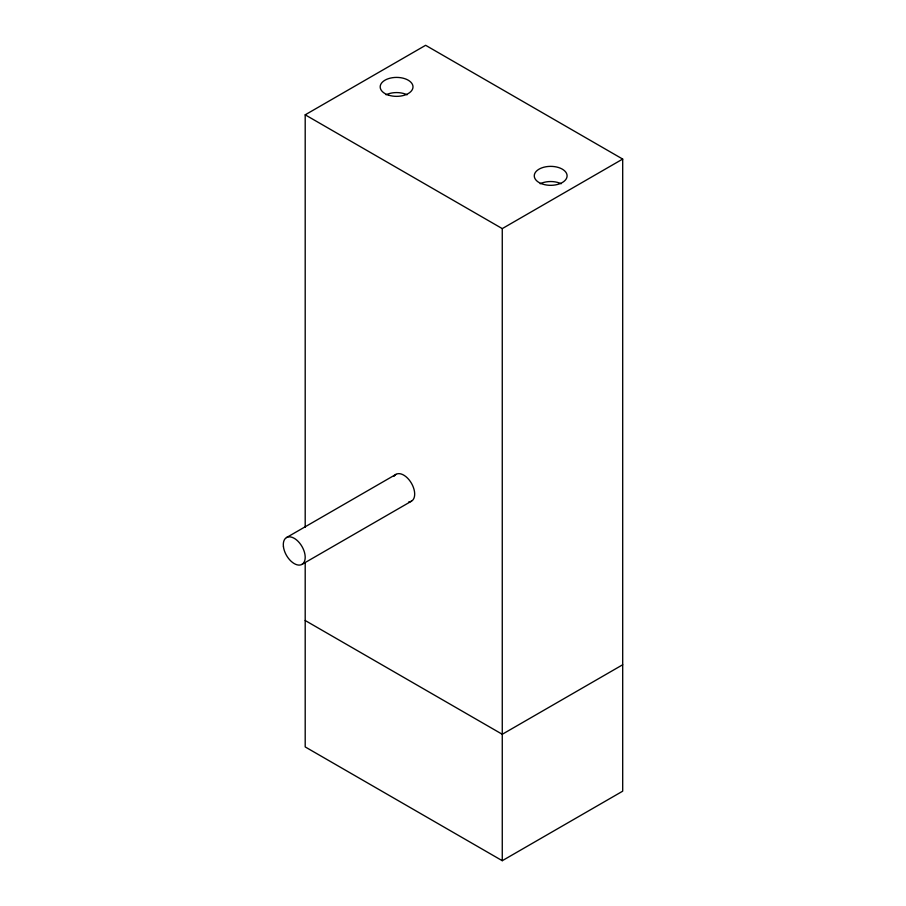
<?xml version="1.0" encoding="UTF-8"?>
<svg xmlns="http://www.w3.org/2000/svg" width="906" height="906" viewBox="0 0 906 906"><rect width="100%" height="100%" fill="white"/><g stroke="black" fill="none" stroke-linecap="round" stroke-linejoin="round"><path stroke-width="1.36" d="M305.197 527.281L305.197 114.824L425.627 45.3L622.694 159.071L622.694 791.176L502.264 860.7L305.197 746.929L305.197 562.592M305.197 114.824L502.264 228.606L622.694 159.071M286.511 537.564L395.99 474.359M301.992 564.381L411.471 501.177M622.694 664.755L502.264 734.279L305.197 620.508M502.264 228.606L502.264 860.7M394.008 476.341A15.481 8.935 60 0 1 411.471 483.294A15.481 8.935 60 0 1 408.765 501.901M386.069 94.779A16.41 9.479 0 0 1 407.1 94.779M540.169 183.737A16.41 9.479 0 0 1 561.199 183.737M283.442 546.726A15.481 8.935 60 0 0 301.154 564.766A15.481 8.935 60 0 0 298.165 541.426A15.481 8.935 60 0 0 283.442 546.726M388.38 95.085A16.41 9.479 0 0 0 413 86.874A16.41 9.479 0 0 0 388.38 78.675A16.41 9.479 0 0 0 388.38 95.085M541.052 183.522A16.41 9.479 0 0 0 567.009 176.817A16.41 9.479 0 0 0 543.985 167.191A16.41 9.479 0 0 0 541.052 183.522"/></g></svg>
